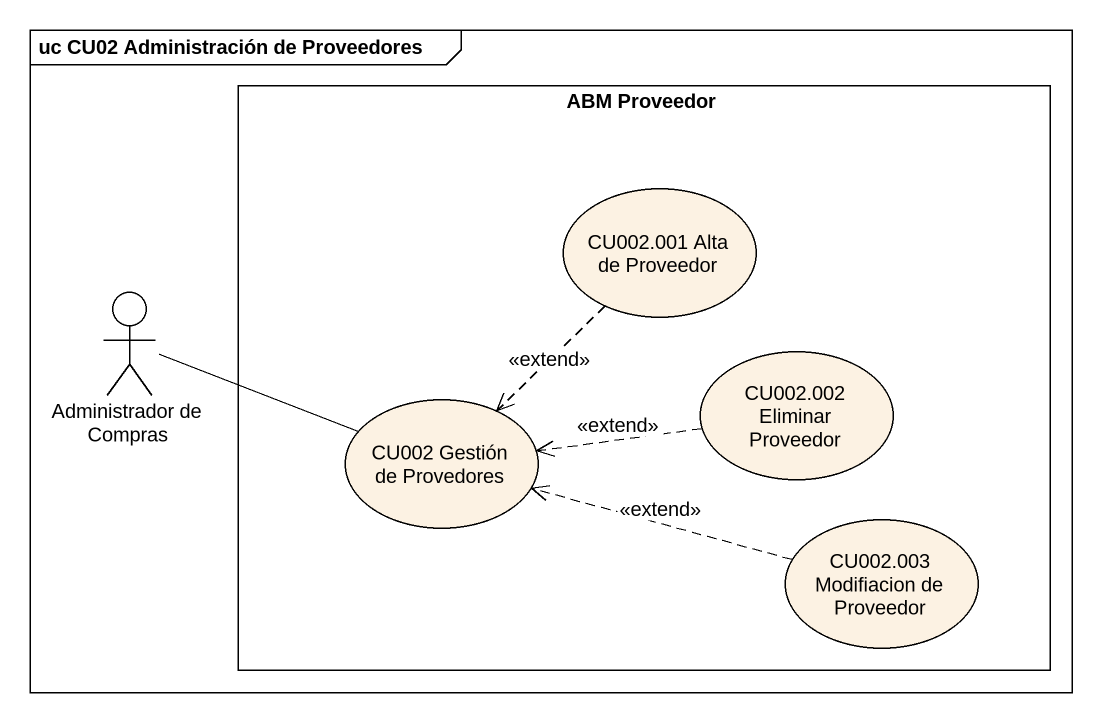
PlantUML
@startuml
mainframe uc CU02 Administración de Proveedores
rectangle "ABM Proveedor" as ABM_Proveedor {
  usecase "CU002.001 Alta de Proveedor" as CU002_001_Alta_de_Proveedor
  usecase "CU002.002 Eliminar Proveedor" as CU002_002_Eliminar_Proveedor
  usecase "CU002 Gestión de Provedores" as CU002_Gestión_de_Provedores
  usecase "CU002.003 Modifiacion de Proveedor" as CU002_003_Modifiacion_de
}
actor "Administrador de Compras" as Administrador_de_Compras
CU002_001_Alta_de_Proveedor ..> CU002_Gestión_de_Provedores : <<extend>>
Administrador_de_Compras -right- CU002_Gestión_de_Provedores
CU002_002_Eliminar_Proveedor .left.> CU002_Gestión_de_Provedores : <<extend>>
CU002_003_Modifiacion_de .left.> CU002_Gestión_de_Provedores : <<extend>>
@enduml
